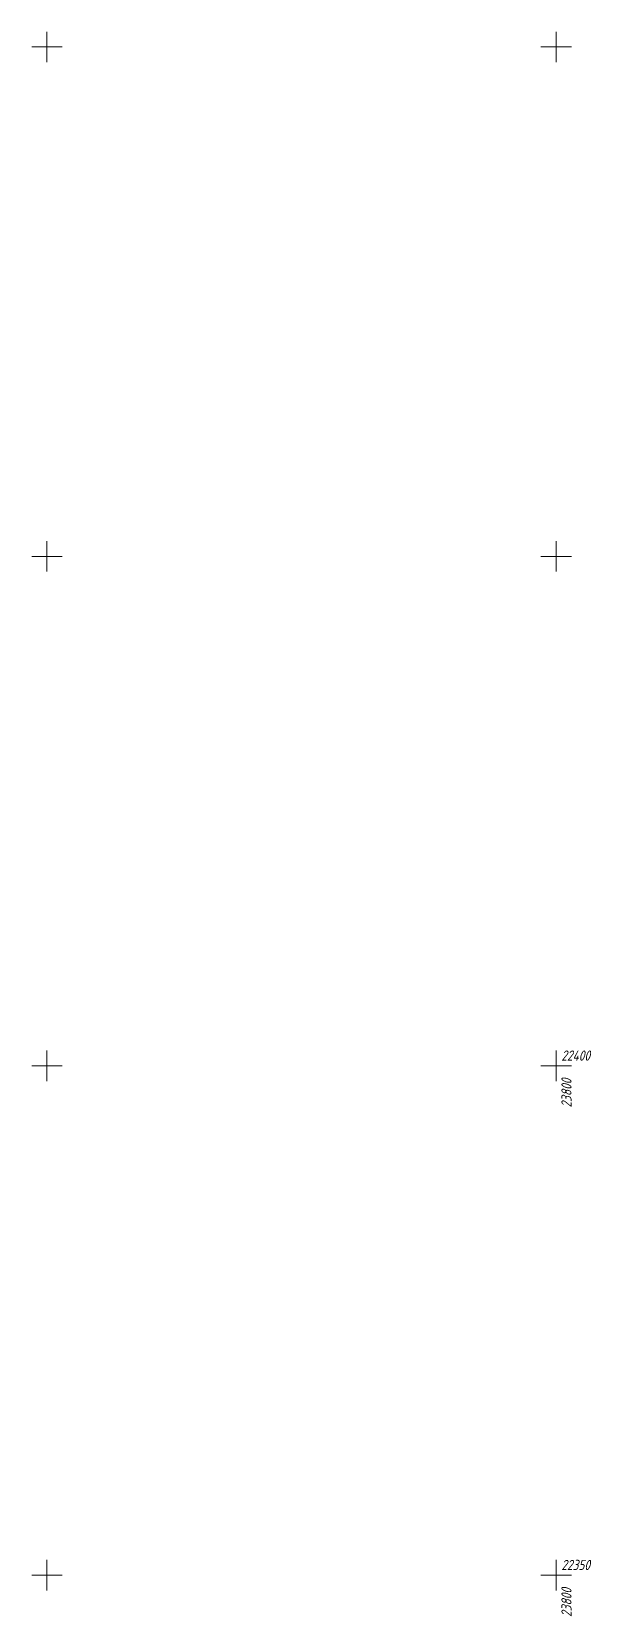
# Model space of a CAD drawing. Header units: metres. Extents: x 23748 to 47763, y 22346 to 44826.
# Drawn here: x 23748.5 to 23803.4, y 22346 to 22501.5 of the extents above; entities that cross this region are included whole.
import ezdxf

# ---------------------------------------------------------------- set-up
doc = ezdxf.new("R2010")
doc.units = ezdxf.units.M
doc.layers.add('02_Сетка', color=7, linetype='Continuous')
doc.styles.get("Standard").update_dxf_attribs({"font": 'SPDS.shx', "oblique": 15, "height": 2})

# ---------------------------------------------------------------- blocks, each defined once
blk = doc.blocks.new('g5_012')
at = {"color": 92, "linetype": 'ByBlock', "lineweight": -2}
for p, q in [((-3, 0), (3, 0)), ((0, -3), (0, 3))]:
    blk.add_line(p, q, dxfattribs=at)

msp = doc.modelspace()

# ---------------------------------------------------------------- block references
at = {"layer": '02_Сетка', "color": 92, "linetype": 'Continuous', "lineweight": 15, "ltscale": 0.5, "xscale": 0.5, "yscale": 0.5}
for p in [(23750, 22500), (23800, 22500), (23750, 22450), (23800, 22450), (23750, 22400), (23800, 22400), (23750, 22350), (23800, 22350)]:
    msp.add_blockref('g5_012', p, dxfattribs=at)

# ---------------------------------------------------------------- texts
at = {"layer": '02_Сетка', "color": 3, "linetype": 'Continuous', "lineweight": 9, "oblique": 15}
for s, p in [('22400', (23800.5, 22400.5)), ('22350', (23800.5, 22350.5))]:
    msp.add_text(s, height=1, dxfattribs=at).set_placement(p)
for p in [(23801.5, 22395.9), (23801.5, 22345.9)]:
    msp.add_text('23800', height=1, rotation=90, dxfattribs=at).set_placement(p)

doc.saveas('drawing.dxf')
